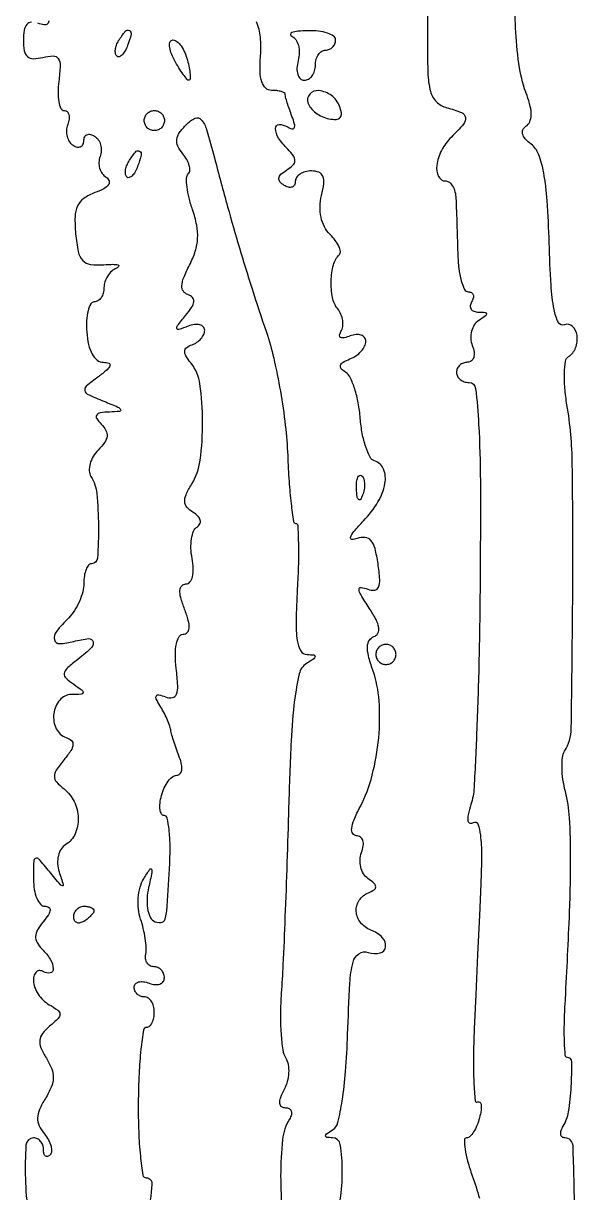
# Model space of a CAD drawing. Extents: x 254 to 922, y 86 to 1093.
# Drawn here: x 286 to 341, y 743.6 to 859.6 of the extents above; entities that cross this region are included whole.
import ezdxf

# ---------------------------------------------------------------- set-up
doc = ezdxf.new("R2010")
doc.units = 0

msp = doc.modelspace()

# ---------------------------------------------------------------- linework, layer by layer
for points in [[(326.118527, 861.308643, -0.002839), (326.118875, 858.645809, 0.008098), (326.160296, 854.756184, 0.057141), (326.4257, 852.886411, 0.134244), (327.012748, 851.865971, 0.132282), (328.040424, 851.279178, -0.028661), (329.488143, 850.810505, -0.267201), (329.884369, 850.318723, -0.218781), (329.696871, 849.653611, -0.019965), (328.5, 848.357143, 0.074523), (327.517657, 847.028423, 0.09013), (327.048086, 845.552783, 0.143961), (327.223123, 844.451687, 0.289502), (327.937851, 844, -0.176368), (328.301662, 843.867551, -0.08723), (328.622105, 843.485937, -0.069285), (328.852357, 842.919549, -0.051345), (328.950245, 842.25, -0.001912), (328.985872, 841.330972, -0.000554), (329.033858, 839.9125, -0.000557), (329.084377, 838.314056, -0.000594), (329.130206, 836.75, 0.023661), (329.23879, 835.312949, 0.037379), (329.481137, 834.101563, 0.043035), (329.805772, 833.234341, 0.289338), (330.176829, 833, -0.128111), (330.484934, 832.919739, -0.189353), (330.660008, 832.70625, -0.146533), (330.666992, 832.38265, -0.071159), (330.5, 832, 0.109974), (330.367222, 831.61798, 0.180162), (330.448037, 831.289252, 0.159098), (330.737344, 831.065791, 0.082797), (331.190983, 830.984687, -0.019487), (331.858834, 830.950821, -0.379509), (331.989617, 830.812036, -0.251825), (331.88495, 830.602414, -0.012224), (331.21613, 830.154738, 0.107533), (330.773398, 829.717061, 0.081093), (330.496733, 829.08923, 0.076557), (330.424298, 828.370321, 0.078664), (330.573119, 827.67005, -0.055292), (330.743188, 827.020124, -0.104793), (330.709074, 826.482431, -0.154075), (330.481903, 826.134124, -0.173489), (330.106989, 826, 0.089132), (329.684342, 825.924054, 0.095054), (329.325178, 825.70625, 0.099889), (329.08489, 825.381499, 0.109914), (329, 825, 0.124206), (329.096224, 824.618619, 0.100781), (329.367188, 824.293751, 0.090584), (329.772497, 824.075443, 0.078509), (330.25, 824.000003, -0.381843), (330.903506, 823.415747, -0.014041), (331.204304, 819.830109, -0.01308), (331.370947, 814.174092, -0.002729), (331.349486, 804.250003, -0.003471), (331.23675, 796.508929, -0.004858), (331.020814, 789.594692, -0.002975), (330.748408, 783.789124, -0.06307), (330.441963, 782.093628, 0.020287), (330.16797, 781.080866, 0.092098), (330.143649, 780.472684, 0.310642), (330.344877, 780.254982, 0.196444), (330.699453, 780.314252, -0.478243), (331.117943, 780.166872, -0.055924), (331.376238, 779.055091, -0.030438), (331.484918, 777.105515, -0.009901), (331.412866, 774.220624), (331.272886, 771.096123), (331.099174, 767.218753), (330.921394, 763.250592), (330.767783, 759.821941, 0.008253), (330.68536, 756.906739, 0.015032), (330.728948, 754.525459, 0.010782), (330.856519, 752.704122, 0.557024), (331.118635, 752.573321, -0.347388), (331.330689, 752.548801, -0.171228), (331.45563, 752.288707, -0.065491), (331.443514, 751.741569, -0.025716), (331.29011, 751.00138, -0.033651), (331.033589, 750.235152, -0.045486), (330.695603, 749.587905, -0.05344), (330.331609, 749.136797, -0.198832), (330.001207, 749, 0.416405), (329.781978, 748.779126, 0.035483), (329.851177, 747.898438, 0.030758), (330.110151, 746.688425, 0.01711), (330.565466, 745.25, -0.014446), (331.287129, 743.011647, -0.101102)], [(340.733349, 741.500439, 0.006843), (340.572184, 748.224107, 0.403228), (339.766513, 749, -0.173736), (339.492298, 749.098247, -0.189141), (339.354825, 749.344679, -0.11814), (339.392916, 749.723554, -0.0546), (339.607151, 750.173374, 0.100092), (340.132228, 751.593917, 0.024363), (340.397535, 754.091686, 0.017679), (340.451066, 756.552613, 0.410277), (339.997409, 757.000073, -0.392531), (339.806792, 757.176925, -0.008688), (339.728387, 758.542209, -0.01496), (339.711316, 760.236957, -0.008955), (339.787354, 762.25, 0.003311), (340.210641, 770.874148, 0.010266), (340.338163, 776.698718, 0.014357), (340.226283, 780.787908, 0.050114), (339.816099, 783.392372, -0.028717), (339.576482, 784.580936, -0.030887), (339.482198, 785.760476, -0.032478), (339.529755, 786.773243, -0.111138), (339.744053, 787.392372, 0.135716), (340.398556, 789.62797, 0.002094), (340.545234, 803.166153, 0.004918), (340.504656, 815.885935, 0.038611), (339.972536, 821.768624, -0.020561), (339.759962, 823.443072, -0.029254), (339.719977, 824.94208, -0.029001), (339.826349, 826.123337, -0.220846), (340.125626, 826.577641, 0.16667), (340.829619, 827.435992, 0.120487), (340.974948, 828.674612, 0.172038), (340.527902, 829.568446, 0.290995), (339.735982, 829.728929, -0.38599), (339.119343, 829.968337, -0.069702), (338.691305, 831.240594, -0.031851), (338.395477, 833.659704, -0.006885), (338.209029, 837.87194, 0.008957), (338.00631, 842.058914, 0.028825), (337.66164, 844.825898, 0.043753), (337.156692, 846.657449, 0.143224), (336.413206, 847.653999, -0.046267), (335.838375, 848.176532, -0.11593), (335.563518, 848.668231, -0.179919), (335.596484, 849.09475, -0.147061), (335.901949, 849.439401, 0.153677), (336.273892, 849.870163, 0.093626), (336.422259, 850.531842, 0.06653), (336.334919, 851.411251, 0.032878), (336.005194, 852.486338, -0.050669), (335.268465, 855.232883, -0.026411), (334.885919, 858.760947, -0.023531), (334.858739, 862.098421, -0.129381)], [(286.806228, 859.762122, 0.205414), (286.350401, 859.541822, 0.138724), (286.080343, 858.967768, 0.041031), (286, 857.990357, 0.043015), (286.092592, 856.916088, 0.170136), (286.41096, 856.345583, 0.191155), (286.988676, 856.136663, 0.056315), (287.938612, 856.273696, -0.055671), (288.952075, 856.421221, -0.26089), (289.456541, 856.16046, -0.158743), (289.647526, 855.46621, -0.019873), (289.511432, 853.890327, 0.028979), (289.43605, 852.782601, 0.047877), (289.516231, 851.849034, 0.064161), (289.722945, 851.202606, 0.291116), (290.041435, 851, -0.18628), (290.337517, 850.885726, -0.146764), (290.516409, 850.589088, -0.099369), (290.540463, 850.136809, -0.05542), (290.400442, 849.601151, 0.078162), (290.27569, 849.017004, 0.076891), (290.33511, 848.419289, 0.081902), (290.564485, 847.900093, 0.109884), (290.931826, 847.542134, 0.081357), (291.34004, 847.373754, 0.159794), (291.686224, 847.404313, 0.183193), (291.91617, 847.626092, 0.110726), (292, 848, -0.110726), (292.08383, 848.373908, -0.183193), (292.313776, 848.595687, -0.159794), (292.65996, 848.626246, -0.081357), (293.068174, 848.457866, -0.107533), (293.436441, 848.102326, -0.081854), (293.6685, 847.590118, -0.077466), (293.731837, 847.002791, -0.079972), (293.611848, 846.430874, 0.084326), (293.496458, 845.856192, 0.07869), (293.572563, 845.260897, 0.081576), (293.823784, 844.736824, 0.102211), (294.214643, 844.367343, -0.164755), (294.504094, 844.017098, -0.253408), (294.453415, 843.636266, -0.115493), (293.990387, 843.236532, -0.031983), (293.106973, 842.843869, 0.063033), (292.001096, 842.267838, 0.132047), (291.379469, 841.532968, 0.103927), (291.125752, 840.461087, 0.030354), (291.186004, 838.75855, 0.025926), (291.450013, 836.986591, 0.1363), (291.892038, 836.117858, 0.176969), (292.652462, 835.723055, 0.050814), (294, 835.686625, -0.014426), (294.89407, 835.727478, -0.069465), (295.398438, 835.665691, -0.503268), (295.453627, 835.526579, -0.156705), (295.25, 835.353292, 0.086735), (294.772068, 835.048816, 0.064428), (294.367188, 834.569925, 0.063679), (294.093314, 833.997105, 0.079869), (294, 833.416667, -0.065954), (293.928252, 832.875105, -0.083193), (293.718075, 832.416146, -0.09922), (293.406252, 832.109172, -0.145966), (293.040257, 832, 0.274244), (292.686226, 831.790026, 0.063839), (292.42405, 831.119334, 0.048538), (292.27951, 830.15075, 0.030255), (292.290257, 829.001987, 0.037769), (292.472202, 827.759024, 0.070672), (292.831417, 826.810328, 0.099138), (293.333797, 826.214723, 0.169364), (293.94113, 826.001987, -0.083598), (294.47232, 825.911796, -0.414419), (294.591189, 825.665752, -0.134189), (294.307166, 825.252799, -0.016563), (293.44113, 824.568919, 0.015277), (292.248268, 823.631924, 0.282114), (292.101463, 823.195469, 0.233831), (292.416002, 822.81036, 0.011026), (294, 822.132305, -0.005765), (295.379922, 821.558712, -0.174261), (295.65015, 821.306701, -0.530075), (295.552647, 821.128063, -0.015962), (294.55, 821.063386, 0.026817), (293.632933, 820.984218, 0.211709), (293.279245, 820.763953, 0.306668), (293.278754, 820.418457, 0.04796), (293.735714, 819.864286, -0.074136), (294.19382, 819.245645, -0.153345), (294.303368, 818.66051, -0.125245), (294.06236, 818.036245, -0.041967), (293.426523, 817.283666, 0.061991), (292.928428, 816.643961, 0.067628), (292.619906, 815.919696, 0.076449), (292.539576, 815.224565, 0.130554), (292.709607, 814.66938, -0.115371), (293.286573, 812.968888, -0.023184), (293.450738, 809.75401, -0.017102), (293.356654, 806.5701, -0.39546), (292.75, 806.00053, 0.230839), (292.462662, 805.860154, 0.073087), (292.220312, 805.433638, 0.055734), (292.054793, 804.810045, 0.037041), (292, 804.071429, -0.064082), (291.890877, 803.223487, -0.039128), (291.559375, 802.26875, -0.038656), (291.074273, 801.358587, -0.054664), (290.5, 800.642857, 0.028478), (289.273603, 799.268193, 0.223852), (289.082824, 798.457318, 0.36894), (289.587128, 798.070327, 0.050897), (291, 798.289749, -0.034685), (292.495992, 798.571931, -0.410404), (292.918911, 798.242485, -0.244782), (292.674284, 797.57234, -0.021688), (291.25, 796.379246, 0.022218), (290.30766, 795.588166, 0.182434), (290.059502, 795.096117, 0.237578), (290.231683, 794.639088, 0.038592), (291, 794.034316, -0.011331), (291.832684, 793.4494, -0.302871), (291.920564, 793.206842, -0.329067), (291.730215, 793.048327, -0.01246), (290.75, 793.015313, 0.219112), (289.601077, 792.474204, 0.146702), (289.015382, 791.118891, 0.140814), (289.261575, 789.623827, 0.203528), (290.25, 788.745955, -0.102372), (290.765903, 788.444583, -0.238002), (290.923795, 788.038416, -0.12527), (290.715124, 787.459204, -0.023806), (290.037747, 786.554409, 0.024645), (289.267948, 785.522563, 0.149009), (289.075494, 784.891122, 0.186295), (289.28945, 784.336811, 0.042804), (290.037747, 783.641787, -0.116076), (291.047422, 782.384828, -0.104087), (291.442501, 780.757615, -0.111708), (291.140355, 779.201126, -0.151901), (290.207388, 778.128173, 0.114758), (289.755195, 777.678962, 0.080491), (289.47491, 777.0152, 0.072491), (289.400504, 776.227586, 0.065011), (289.547765, 775.42005, -0.003609), (289.952001, 774.127017, -0.510608), (289.868891, 774.017332, -0.217807), (289.672613, 774.112322, -0.001863), (288.581635, 775.44113, 0.008069), (287.537873, 776.680736, 0.336283), (287.216604, 776.747875, 0.282706), (287.022818, 776.450134, 0.006486), (287, 774.69113, 0.039811), (287.082176, 773.660686, 0.059067), (287.329718, 772.790519, 0.077684), (287.692895, 772.19844, 0.219824), (288.122445, 772, -0.134457), (288.518874, 771.891432, -0.292437), (288.6551, 771.621362, -0.12283), (288.48768, 771.157352, -0.025509), (287.964826, 770.457618, 0.042065), (287.402157, 769.650234, 0.120388), (287.211207, 768.99833, 0.141388), (287.355649, 768.39662, 0.067324), (287.842382, 767.757618, -0.056605), (288.660429, 766.729946, -0.122994), (288.970305, 765.777226, -0.37701), (288.667608, 765.38017, -0.190233), (288, 765.5, 0.13308), (287.620133, 765.612931, 0.190337), (287.29375, 765.493122, 0.142991), (287.073567, 765.140951, 0.068783), (287, 764.608707, 0.089035), (287.115254, 763.966597, 0.056345), (287.459186, 763.285771, 0.054379), (287.965314, 762.67128, 0.06583), (288.563188, 762.224576, -0.029299), (289.409031, 761.683864, -0.234791), (289.617224, 761.286102, -0.205233), (289.438749, 760.844234, -0.022342), (288.607971, 760.089608, 0.052136), (287.89523, 759.360278, 0.143075), (287.627201, 758.699786, 0.127748), (287.742612, 757.950588, 0.037839), (288.28533, 756.914722, -0.047182), (288.81165, 755.862883, -0.099134), (288.967435, 754.966294, -0.094025), (288.768777, 754.048157, -0.039436), (288.183136, 752.921639, 0.034404), (287.595114, 751.817794, 0.098535), (287.402735, 750.974343, 0.118472), (287.56301, 750.215049, 0.062293), (288.08509, 749.397473, -0.045897), (288.49691, 748.7968, -0.062187), (288.743793, 748.187639, -0.077985), (288.799269, 747.662171, -0.185828), (288.642501, 747.309167, -0.117684), (288.398411, 747.159142, -0.255643), (288.188735, 747.19811, -0.167549), (288.045029, 747.430166, -0.055671), (288, 747.833333, 0.083748), (287.924845, 748.278881, 0.092978), (287.708364, 748.657292, 0.100533), (287.385886, 748.910343, 0.116765), (287.007198, 749, 0.394644), (286.254727, 748.296521, 0.024469), (286.193532, 744.961028, 0.025674), (286.472312, 741.56561, 0.22466)], [(288.507063, 859.938818, -0.240886), (288.398145, 859.601855, -0.240886), (288.061182, 859.492937, -0.051615), (287.449072, 859.657916, 0.103217)], [(317.465636, 742.867112, 0.037535), (317.665672, 745.67415, 0.035805), (317.463964, 748.34165, 0.368123), (316.69322, 749.015313, -0.025484), (316.125551, 749.051573, -0.383022), (316.004662, 749.188168, -0.239019), (316.110959, 749.394191, -0.014748), (316.698731, 749.792644, 0.194606), (317.226847, 750.532175, 0.019826), (317.655124, 752.68822, 0.020346), (317.99258, 755.590457, 0.010286), (318.193145, 759.267145, -0.00476), (318.414512, 764.359333, -0.0484), (318.729778, 766.449714, -0.184102), (319.315939, 767.287416, -0.229786), (320.244414, 767.422426, 0.130716), (321.416963, 767.366837, 0.321259), (321.965671, 767.971987, 0.231521), (321.63359, 768.910189, 0.102651), (320.5, 769.638374, -0.131849), (319.4804, 770.379584, -0.154357), (319.045423, 771.488792, -0.164488), (319.337849, 772.594144, -0.1513), (320.25, 773.340536, 0.044494), (320.830823, 773.638792, 0.263729), (320.986079, 773.928639, 0.207206), (320.830908, 774.264681, 0.02876), (320.21613, 774.753819, -0.101988), (319.773871, 775.225749, -0.076417), (319.49765, 775.884315, -0.073255), (319.424691, 776.623702, -0.079798), (319.573119, 777.32995, 0.055237), (319.745037, 777.986645, 0.108442), (319.707252, 778.522839, 0.158563), (319.47098, 778.86753, 0.16533), (319.081309, 779, -0.261386), (318.705278, 779.210994, -0.169097), (318.59704, 779.711187, -0.069558), (318.830267, 780.585065, -0.01939), (319.43301, 781.870455, 0.056258), (320.629689, 785.00351, 0.039997), (321.275573, 788.710488, 0.040522), (321.318122, 792.393636, 0.066428), (320.69293, 795.44476, -0.020936), (320.268449, 796.852302, -0.071559), (320.165475, 797.800622, -0.132277), (320.352996, 798.411714, -0.173788), (320.808387, 798.769462, 0.195445), (321.198583, 799.10334, 0.161052), (321.285225, 799.648414, 0.080705), (321.013456, 800.460919, 0.024053), (320.347937, 801.591733, -0.008079), (319.497887, 802.935962, -0.118794), (319.327752, 803.464826, -0.47944), (319.527021, 803.650997, -0.055986), (320.206942, 803.474083, 0.116494), (320.882366, 803.382711, 0.281433), (321.268899, 803.674214, 0.113652), (321.385825, 804.449761, 0.017261), (321.210797, 806.017106, 0.025348), (320.912373, 807.516889, 0.111581), (320.507025, 808.316178, 0.200842), (319.936555, 808.615208, 0.113687), (319.151213, 808.504532, -0.098305), (318.623996, 808.413799, -0.50989), (318.483227, 808.618599, -0.092143), (318.812993, 809.188405, -0.011447), (319.773526, 810.25893, 0.051786), (321.207603, 812.142589, 0.091193), (321.904306, 813.963936, 0.143191), (321.760978, 815.378448, 0.219322), (320.877308, 816.207564, -0.195136), (320.423518, 816.595389, -0.038142), (319.994533, 817.60456, -0.035351), (319.647979, 818.933878, -0.026299), (319.448662, 820.437781, 0.026109), (319.246673, 821.966306, 0.031478), (318.893242, 823.370795, 0.032982), (318.453769, 824.485957, 0.144973), (317.987508, 825.00772, -0.070692), (317.556727, 825.366694, -0.268306), (317.486241, 825.696325, -0.187594), (317.744119, 826.012313, -0.037275), (318.416154, 826.329452, 0.058062), (319.021822, 826.646619, 0.058995), (319.534745, 827.093093, 0.065056), (319.883228, 827.595144, 0.119778), (320, 828.075604, 0.159228), (319.874471, 828.45979, 0.151828), (319.544118, 828.704642, 0.111702), (319.041857, 828.762148, 0.06457), (318.448062, 828.618443, -0.034637), (317.848134, 828.434728, -0.170056), (317.501202, 828.472686, -0.337373), (317.392464, 828.684559, -0.094525), (317.534152, 829.055259, 0.106101), (317.706762, 829.539884, 0.068251), (317.703445, 830.138677, 0.06399), (317.532962, 830.755552, 0.068507), (317.214515, 831.293805, -0.120602), (316.69135, 832.431536, -0.055308), (316.559273, 834.069676, -0.055517), (316.787377, 835.677031, -0.134173), (317.377346, 836.710679, 0.241821), (317.475734, 837.016916, 0.068506), (317.322932, 837.510068, 0.052592), (316.969664, 838.096278, 0.034503), (316.451482, 838.691375, -0.077401), (315.890546, 839.459254, -0.065664), (315.550224, 840.405437, -0.061516), (315.453104, 841.466764, -0.053621), (315.607509, 842.572328, 0.031148), (315.826873, 843.753475, 0.128646), (315.730247, 844.467366, 0.202889), (315.332508, 844.860858, 0.095208), (314.608408, 845, 0.064013), (313.993475, 844.920949, 0.081825), (313.47247, 844.688914, 0.098621), (313.123893, 844.344851, 0.149936), (313, 843.940983, -0.12523), (312.911479, 843.593089, -0.188638), (312.674888, 843.393982, -0.148641), (312.316663, 843.382671, -0.072632), (311.893237, 843.565983, -0.077204), (311.473772, 843.924834, -0.220194), (311.371769, 844.285602, -0.171082), (311.577068, 844.66427, -0.045414), (312.134878, 845.083359, 0.05041), (312.75984, 845.562721, 0.193447), (312.961785, 845.998924, 0.172288), (312.816026, 846.487696, 0.038607), (312.241641, 847.158359, -0.050917), (311.33738, 848.268262, -0.138337), (311.033673, 849.226335, -0.413013), (311.385169, 849.602657, -0.148508), (312.169939, 849.394972, 0.062479), (312.654188, 849.173601, 0.370727), (312.890341, 849.275135, 0.183547), (312.924496, 849.646763, 0.023756), (312.669939, 850.417743, -0.00736), (312.413402, 851.116862, -0.009187), (312.196795, 851.773587, -0.007698), (312.034334, 852.328466, -0.067459), (312, 852.581787, 0.267123), (311.907375, 852.742792, 0.057187), (311.600289, 852.87715, 0.045474), (311.160621, 852.969621, 0.029111), (310.639283, 853, -0.188762), (310.056952, 853.227967, -0.130383), (309.673574, 853.832423, -0.072431), (309.502953, 854.880936, -0.023975), (309.551772, 856.443258, 0.044862), (309.532481, 858.283261, 0.0718), (309.154344, 859.80537, 0.064507)], [(298.396945, 741.264092, 0.02048), (298.7973, 744.387081, 0.439795), (298.235257, 745, -0.369976), (297.898061, 745.289079, -0.011928), (297.648795, 747.203068, -0.017713), (297.478475, 749.624324, -0.010704), (297.439944, 752.499807, -0.009381), (297.516936, 755.375338, -0.015516), (297.702671, 757.796603, -0.009277), (297.949062, 759.739476, -0.372367), (298.25, 759.999807, 0.19106), (298.536413, 760.113483, 0.088179), (298.779688, 760.440568, 0.068013), (298.94473, 760.925922, 0.048027), (299, 761.5, 0.064853), (298.925306, 762.073457, 0.082425), (298.70625, 762.559375, 0.098894), (298.381354, 762.884432, 0.148195), (298, 763, -0.095827), (297.618313, 763.07383, -0.097132), (297.29375, 763.284531, -0.098664), (297.076457, 763.599, -0.102345), (297, 763.968615, -0.184534), (297.122486, 764.289193, -0.147206), (297.440625, 764.483616, -0.100118), (297.925634, 764.511135, -0.055937), (298.5, 764.361626, 0.06502), (299.073899, 764.22328, 0.112257), (299.559375, 764.280284, 0.151946), (299.878743, 764.519085, 0.158089), (300, 764.893011, 0.093197), (299.920545, 765.315581, 0.096379), (299.693373, 765.674822, 0.099193), (299.354444, 765.915261, 0.105204), (298.956163, 766, -0.126965), (298.577348, 766.097769, -0.124154), (298.28942, 766.367188, -0.109169), (298.139557, 766.7726, -0.081732), (298.152212, 767.25, 0.062383), (298.193371, 767.882329, 0.021986), (298.099254, 768.787822, 0.021428), (297.907199, 769.784387, 0.02352), (297.635066, 770.729821, -0.056768), (297.418882, 771.725144, -0.04496), (297.407199, 772.826858, -0.045982), (297.589324, 773.880539, -0.070765), (297.952755, 774.729821, -0.009148), (298.54872, 775.672133, -0.564485), (298.711727, 775.665735, -0.179271), (298.757916, 775.358046, -0.003936), (298.432711, 773.859094, 0.040944), (298.282816, 772.792915, 0.050979), (298.326844, 771.793735, 0.059624), (298.543576, 770.995158, 0.15961), (298.918973, 770.550077, 0.159367), (299.635051, 770.376738, 0.314061), (300.066659, 770.730926, 0.053179), (300.284798, 772.011411, 0.00268), (300.527161, 776.25, 0.015662), (300.564382, 778.071068, 0.025944), (300.468004, 779.604687, 0.024036), (300.278564, 780.758744, 0.353746), (299.980234, 781, -0.272027), (299.718087, 781.154019, -0.093828), (299.573816, 781.5875, -0.061981), (299.567113, 782.233443, -0.035603), (299.710251, 783, -0.043617), (299.983514, 783.765295, -0.054461), (300.370546, 784.4125, -0.064564), (300.806257, 784.855845, -0.167833), (301.22362, 785, 0.215799), (301.541396, 785.143851, 0.140469), (301.716375, 785.514063, 0.088687), (301.708178, 786.079419, 0.047755), (301.510369, 786.75, -0.009439), (301.227682, 787.493336, -0.008285), (300.96013, 788.279688, -0.008355), (300.742239, 788.997583, -0.02461), (300.62526, 789.5, 0.042465), (300.494731, 789.982075, 0.016532), (300.236835, 790.623357, 0.016225), (299.910324, 791.302973, 0.019378), (299.557835, 791.919939, -0.025177), (299.185994, 792.588656, -0.264888), (299.204289, 792.889446, -0.317952), (299.459598, 792.990379, -0.03181), (300.121901, 792.783464, 0.13374), (300.792628, 792.715825, 0.268347), (301.189801, 793.043452, 0.102582), (301.32119, 793.899675, 0.01601), (301.17654, 795.613525, -0.026311), (301.089256, 796.983876, -0.053), (301.191746, 798.060582, -0.080083), (301.456588, 798.762857, -0.268792), (301.865843, 799, 0.207005), (302.27177, 799.175582, 0.176988), (302.456248, 799.607142, 0.081564), (302.373221, 800.364738, 0.022853), (302, 801.5, -0.022792), (301.625479, 802.638744, -0.082346), (301.543577, 803.395204, -0.179063), (301.730854, 803.825101, -0.204164), (302.141328, 804, 0.231777), (302.532806, 804.191774, 0.106113), (302.78565, 804.717428, 0.069364), (302.865456, 805.525862, 0.037211), (302.750687, 806.523867, -0.038806), (302.637776, 807.534053, -0.047367), (302.695661, 808.482931, -0.05443), (302.900931, 809.241287, -0.162438), (303.240872, 809.648867, 0.135414), (303.522366, 809.952225, 0.186763), (303.562604, 810.318002, 0.131759), (303.334824, 810.714252, 0.057645), (302.856763, 811.094487, -0.071924), (302.244117, 811.610878, -0.168098), (302.017116, 812.157259, -0.123342), (302.1458, 812.8458, -0.031118), (302.688859, 813.858016, 0.106113), (303.550492, 816.269212, 0.033924), (303.795133, 820.089592, 0.032847), (303.533294, 823.848621, 0.137027), (302.642167, 825.912621, -0.032774), (302.13765, 826.627746, -0.153087), (302.016805, 827.11095, -0.224299), (302.211741, 827.467741, -0.076347), (302.75, 827.745955, 0.06827), (303.227856, 827.983297, 0.065116), (303.632813, 828.343781, 0.069891), (303.90673, 828.76755, 0.108997), (304, 829.190322, 0.1919), (303.865754, 829.527221, 0.145251), (303.517826, 829.728251, 0.097003), (302.987195, 829.750575, 0.053815), (302.358556, 829.584097, -0.012602), (301.42299, 829.251883, -0.438876), (301.240837, 829.354042, -0.228075), (301.303166, 829.638186, -0.006425), (302.108556, 830.639729, 0.028337), (302.70769, 831.455517, 0.117298), (302.912089, 832.02739, 0.218037), (302.778091, 832.432268, 0.124881), (302.337419, 832.716815, -0.158985), (301.882109, 833.055962, -0.169073), (301.728553, 833.589411, -0.084992), (301.91557, 834.409255, -0.021185), (302.498562, 835.659867, 0.042479), (303.067041, 837.028528, 0.063785), (303.300002, 838.29887, 0.061362), (303.209051, 839.622621, 0.03608), (302.795523, 841.15672, -0.023105), (302.446679, 842.329022, -0.031357), (302.248661, 843.41518, -0.032312), (302.201893, 844.296191, -0.195908), (302.375704, 844.709037, 0.188566), (302.522447, 845.044238, 0.077066), (302.464953, 845.54665, 0.061341), (302.224696, 846.130645, 0.045005), (301.827227, 846.708179, -0.062282), (301.343981, 847.464903, -0.142754), (301.23699, 848.126507, -0.124341), (301.499627, 848.802286, -0.041851), (302.187496, 849.616068, -0.088504), (303.056873, 850.222204, -0.337846), (303.661556, 850.087422, -0.103045), (304.180392, 849.125166, -0.00815), (304.966474, 846.31588, 0.003081), (306.27882, 841.435694, 0.005147), (307.450359, 837.348536, 0.005369), (308.669464, 833.410123, 0.003764), (310.123371, 829, -0.025323), (310.855254, 826.40947, -0.013374), (311.512446, 823.133205, -0.013275), (312.007356, 819.736147, -0.019955), (312.241301, 816.751336, 0.007419), (312.378972, 814.163691, 0.01226), (312.581129, 811.9847, 0.005896), (312.813031, 810.194483, 0.372892), (313.034881, 810.001336, -0.398687), (313.238014, 809.807786, -0.006489), (313.302978, 808.091018, -0.01286), (313.301144, 805.992478, -0.007694), (313.196442, 803.5, 0.009296), (313.071306, 800.274733, 0.041837), (313.190836, 798.393023, 0.089913), (313.542451, 797.354323, 0.269667), (314.16156, 796.984687, -0.022923), (314.827621, 796.946495, -0.403807), (314.954502, 796.795892, -0.226702), (314.825109, 796.566361, -0.011791), (314.100671, 796.08338, 0.196888), (313.389286, 795.081735, 0.0264), (312.927125, 792.482377, 0.019105), (312.581766, 788.427572, 0.004895), (312.338424, 781.848692, -0.001539), (312.172347, 776.361762, -0.001571), (311.97352, 770.913646, -0.001523), (311.77152, 766.182127, -0.00655), (311.605825, 763.367974, 0.016086), (311.52387, 761.306804, 0.019029), (311.583307, 759.357466, 0.018185), (311.754244, 757.733913, 0.103444), (312.048296, 756.921856, -0.096252), (312.288603, 756.28663, -0.05477), (312.33829, 755.463888, -0.051851), (312.203998, 754.591406, -0.058834), (311.895041, 753.803882, 0.028958), (311.517692, 752.988625, 0.112185), (311.433804, 752.441572, 0.22933), (311.615488, 752.125822, 0.150571), (312.023833, 752, -0.122746), (312.384381, 751.910134, -0.18793), (312.592004, 751.668936, -0.150487), (312.606777, 751.30408, -0.073962), (312.421493, 750.872973, 0.112969), (311.732061, 748.850889, 0.025935), (311.544256, 745.224993, 0.019868), (311.685774, 741.674841, 0.387004)]]:
    msp.add_lwpolyline(points, format="xyb")
for points in [[(296.345077, 857.456872, -0.035865), (296.083816, 856.899181, -0.069269), (295.786868, 856.507038, -0.118528), (295.50546, 856.335123, -0.281567), (295.276326, 856.390341, -0.156651), (295.142323, 856.651151, -0.070517), (295.133355, 857.040231, -0.059701), (295.242038, 857.490157, -0.049364), (295.458881, 857.933469, -0.030391), (296.120758, 858.871774, -0.36195), (296.525317, 858.954259, -0.344086), (296.696703, 858.564815, -0.029555)], [(302.289749, 856, -0.016375), (302.463714, 855.232975, -0.028638), (302.550087, 854.5875, -0.030208), (302.557413, 854.110746, -0.401085), (302.441564, 854, -0.224557), (302.245851, 854.092565, -0.015673), (301.864986, 854.5875, -0.019817), (301.43706, 855.23371, -0.013472), (301, 856, -0.034047), (300.653133, 856.769837, -0.069989), (300.512042, 857.414346, -0.128234), (300.5881, 857.833952, -0.292), (300.848185, 858, -0.176888), (301.237881, 857.857681, -0.061565), (301.650547, 857.4125, -0.051816), (302.021899, 856.765421, -0.040443)], [(312.643842, 858.373105, -0.149656), (313.04232, 858.04675, -0.083089), (313.301729, 857.468459, -0.070112), (313.387284, 856.733447, -0.05798), (313.277211, 855.952053, 0.052409), (313.163323, 855.203855, 0.087074), (313.244146, 854.572752, 0.12492), (313.499323, 854.156207, 0.195591), (313.883369, 854, 0.133328), (314.30919, 854.115603, 0.100509), (314.67199, 854.440625, 0.087528), (314.916096, 854.926814, 0.072803), (315, 855.5, -0.064853), (315.074694, 856.073457, -0.082425), (315.29375, 856.559375, -0.098894), (315.618646, 856.884432, -0.148195), (316, 857, 0.099038), (316.381638, 857.076342, 0.097945), (316.70625, 857.29375, 0.097945), (316.923658, 857.618362, 0.099038), (317, 858, 0.246191), (316.802022, 858.377713, 0.07063), (316.192187, 858.683059, 0.053455), (315.30338, 858.878436, 0.034581), (314.25, 858.921053, 0.016399), (313.261618, 858.860196, 0.058688), (312.643816, 858.727527, 0.323074), (312.521092, 858.554544, 0.30216)], [(314.249533, 851.75, 0.094989), (314.530995, 851.247785, 0.055843), (315.032164, 850.772409, 0.053079), (315.662154, 850.393606, 0.061011), (316.329359, 850.177351, 0.054411), (317.056139, 850.117, 0.213542), (317.452293, 850.306721, 0.215418), (317.57271, 850.726994, 0.055332), (317.389504, 851.427351, 0.1429), (316.58716, 852.482158, 0.134359), (315.323922, 852.971415, 0.2383), (314.435585, 852.631476, 0.271076)], [(300, 850, -0.099038), (299.923658, 849.618362, -0.097945), (299.70625, 849.29375, -0.097945), (299.381638, 849.076342, -0.099038), (299, 849, -0.099038), (298.618362, 849.076342, -0.097945), (298.29375, 849.29375, -0.097945), (298.076342, 849.618362, -0.099038), (298, 850, -0.099038), (298.076342, 850.381638, -0.097945), (298.29375, 850.70625, -0.097945), (298.618362, 850.923658, -0.099038), (299, 851, -0.099038), (299.381638, 850.923658, -0.097945), (299.70625, 850.70625, -0.097945), (299.923658, 850.381638, -0.099038)], [(297.345077, 845.456872, -0.035865), (297.083816, 844.899181, -0.069269), (296.786868, 844.507038, -0.118528), (296.50546, 844.335123, -0.281567), (296.276326, 844.390341, -0.156651), (296.142323, 844.651151, -0.070517), (296.133355, 845.040231, -0.059701), (296.242038, 845.490157, -0.049364), (296.458881, 845.933469, -0.030391), (297.120758, 846.871774, -0.36195), (297.525317, 846.954259, -0.344086), (297.696703, 846.564815, -0.029555)], [(319.683114, 812.8125, -0.054073), (319.461564, 812.395823, -0.470617), (319.279315, 812.37858, -0.168741), (319.137993, 812.670344, -0.018894), (319.078947, 813.416667, -0.028489), (319.089945, 814.112848, -0.077125), (319.200665, 814.592839, -0.208169), (319.385309, 814.77538, -0.296942), (319.604167, 814.729167, -0.126455), (319.797407, 814.402231, -0.060344), (319.876576, 813.916927, -0.05415), (319.839148, 813.359369, -0.051402)], [(321, 797, 0.099038), (321.076342, 796.618362, 0.097945), (321.29375, 796.29375, 0.097945), (321.618362, 796.076342, 0.099038), (322, 796, 0.099038), (322.381638, 796.076342, 0.097945), (322.70625, 796.29375, 0.097945), (322.923658, 796.618362, 0.099038), (323, 797, 0.099038), (322.923658, 797.381638, 0.097945), (322.70625, 797.70625, 0.097945), (322.381638, 797.923658, 0.099038), (322, 798, 0.099038), (321.618362, 797.923658, 0.097945), (321.29375, 797.70625, 0.097945), (321.076342, 797.381638, 0.099038)], [(293, 771.559017, -0.151918), (292.934461, 771.34829, -0.038439), (292.70625, 771.066025, -0.035638), (292.382774, 770.768994, -0.029505), (292, 770.5, -0.082592), (291.6179, 770.343488, -0.161196), (291.29375, 770.3746, -0.182303), (291.078288, 770.586039, -0.108972), (291, 770.940983, -0.093332), (291.076123, 771.345238, -0.09642), (291.29375, 771.688914, -0.099167), (291.618444, 771.918938, -0.105053), (292, 772, -0.042167), (292.382849, 771.967655, -0.061769), (292.70625, 771.870461, -0.081139), (292.92554, 771.727648, -0.210953)]]:
    msp.add_lwpolyline(points, format="xyb", close=True)

doc.saveas('drawing.dxf')
